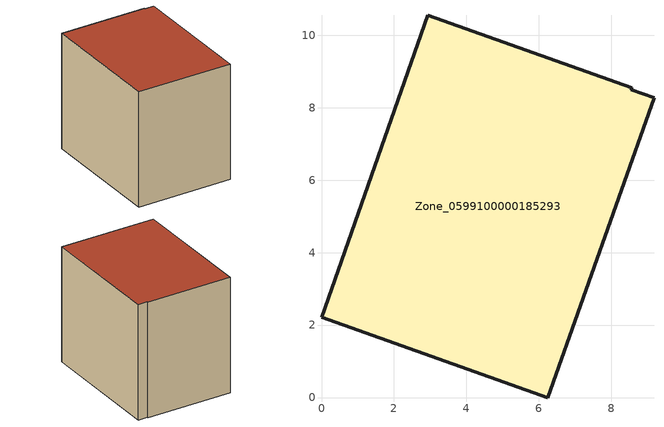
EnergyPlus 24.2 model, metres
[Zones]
Zone_0599100000185293
 floor ground (C_G): 0,2.22 2.94,10.55 8.57,8.55 8.55,8.51 9.18,8.28 6.25,0 z0.49
 wall outside (C_F): 2.94,10.55 0,2.22 6.25,0 9.18,8.28 8.55,8.51 8.57,8.55 2.94,10.55 z0.49:8.58
 roof outside (C_R): 0,2.22 6.25,0 9.18,8.28 8.55,8.51 8.57,8.55 2.94,10.55 z8.58
[BUILDING]
Pand.0599100000185293: North Axis=0; Terrain=City; Loads Convergence Tolerance Value=0.04; Temperature Convergence Tolerance Value=0.4; Solar Distribution=FullExterior; Maximum Number of Warmup Days=25; Minimum Number of Warmup Days=1
[Site:Location]
Rotterdam.The.Hague.AP_ZH_NLD Design_Conditions: Latitude=51.96; Longitude=4.45; Time Zone=1; Elevation=-4.5
[SITE:GROUNDTEMPERATURE:BUILDINGSURFACE]
18, 18, 18, 18, 18, 18, 18, 18, 18, 18, 18, 18
[MATERIAL] Thermal Absorptance=0.9; Solar Absorptance=0.7; Visible Absorptance=0.7
Name | Roughness | Thickness | Conductivity | Density | Specific Heat
G.TI.1965-1974 | MediumSmooth | 0.15 | 0.882353 | 540 | 1210
F.TI.1965-1974 | Rough | 0.3 | 0.697674 | 1920 | 840
R.TI.1965-1974 | MediumRough | 0.2 | 0.232558 | 1500 | 1000
[CONSTRUCTION]
C_G: G.TI.1965-1974
C_F: F.TI.1965-1974
C_R: R.TI.1965-1974
[ZONE]
Zone_0599100000185293: Type=1; Multiplier=1; Ceiling Height=Autocalculate; Volume=Autocalculate; Floor Area=autocalculate; Part of Total Floor Area=Yes
[ZONEINFILTRATION:DESIGNFLOWRATE]
Infil_Zone_0599100000185293: Zone or ZoneList or Space or SpaceList=Zone_0599100000185293; Schedule=AlwaysOn; Design Flow Rate Calculation Method=Flow/Area; Flow Rate per Floor Area=0.003; Constant Term Coefficient=1; Temperature Term Coefficient=0; Velocity Term Coefficient=0; Velocity Squared Term Coefficient=0
[HVACTEMPLATE:ZONE:IDEALLOADSAIRSYSTEM]
Zone_0599100000185293: Maximum Heating Supply Air Temperature=50; Minimum Cooling Supply Air Temperature=13; Maximum Heating Supply Air Humidity Ratio=0.0156; Minimum Cooling Supply Air Humidity Ratio=0.0077; Heating Limit=NoLimit; Cooling Limit=NoLimit; Dehumidification Control Type=ConstantSensibleHeatRatio; Cooling Sensible Heat Ratio=0.7; Dehumidification Setpoint=60; Humidification Control Type=None; Humidification Setpoint=30; Outdoor Air Method=None; Outdoor Air Flow Rate per Person=0.00944; Outdoor Air Flow Rate per Zone Floor Area=0; Outdoor Air Flow Rate per Zone=0; Demand Controlled Ventilation Type=None; Outdoor Air Economizer Type=NoEconomizer; Heat Recovery Type=None; Sensible Heat Recovery Effectiveness=0.7; Latent Heat Recovery Effectiveness=0.65
[ZONECONTROL:THERMOSTAT]
ThermostatControl_Zone_0599100000185293: Zone or ZoneList=Zone_0599100000185293; Control Type Schedule=DualSetpointControlType; Control 1=Thermostat_Zone_0599100000185293; Temperature Difference Between Cutout And Setpoint=0
[THERMOSTATSETPOINT:DUALSETPOINT]
Thermostat_Zone_0599100000185293: Heating Setpoint Temperature Schedule=HeatingSetpoint_Zone_0599100000185293; Cooling Setpoint Temperature Schedule=CoolingSetpoint_Zone_0599100000185293
[SCHEDULE:COMPACT]
HeatingSetpoint_Zone_0599100000185293: Through: 12/31, For: AllDays, Until: 24:00, 21
CoolingSetpoint_Zone_0599100000185293: Through: 12/31, For: AllDays, Until: 24:00, 24
DualSetpointControlType: Through: 12/31, For: AllDays, Until: 24:00, 4
AlwaysOn: Through: 12/31, For: AllDays, Until: 24:00, 1
